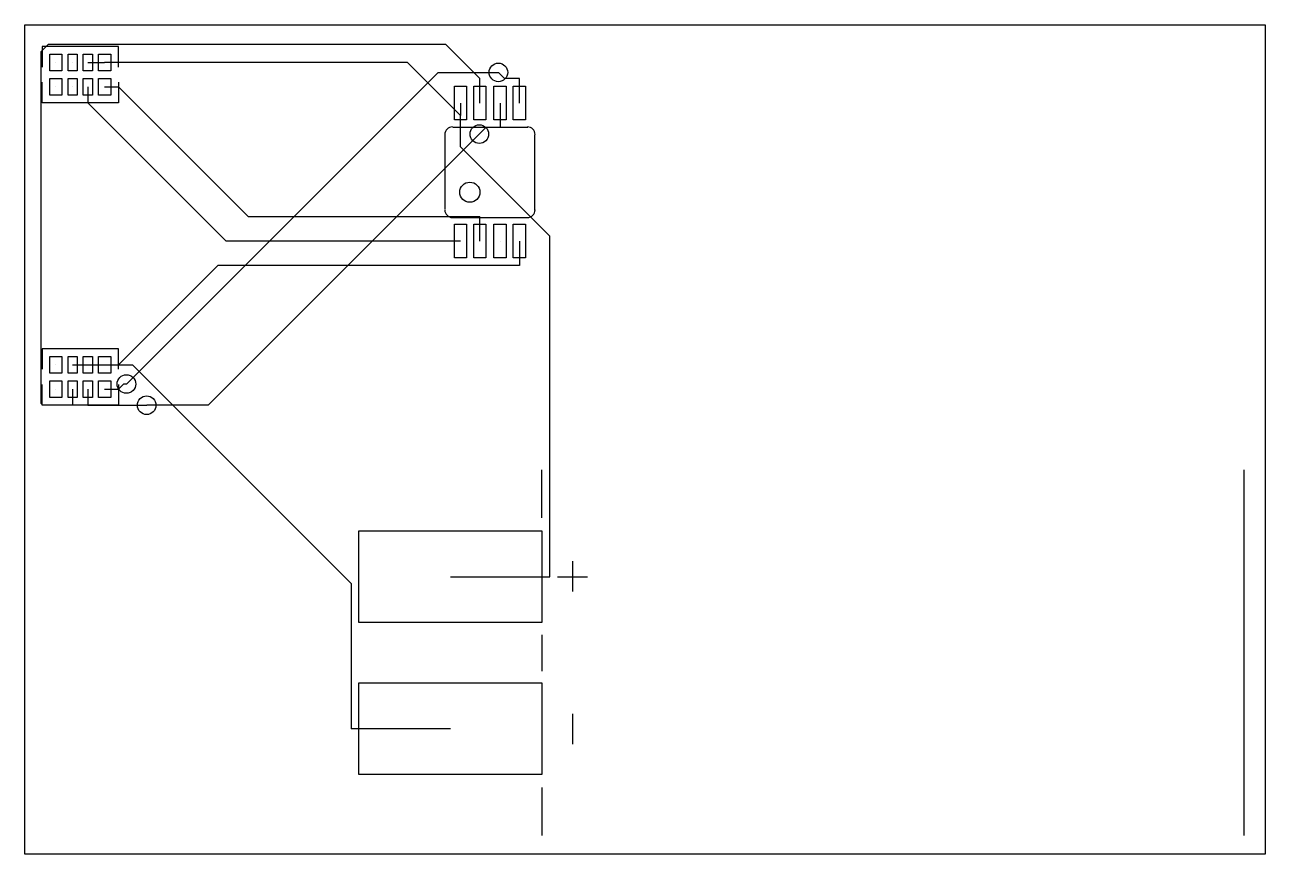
# Model space of a CAD drawing. Header units: millimetres. Extents: x 12.7 to 53.3, y -39.9 to -12.7.
import ezdxf

# ---------------------------------------------------------------- set-up
doc = ezdxf.new("R2010")
doc.units = ezdxf.units.MM

msp = doc.modelspace()

# ---------------------------------------------------------------- linework, layer by layer
for points in [[(12.7, -12.7), (53.34, -12.7), (53.34, -39.878), (12.7, -39.878), (12.7, -12.7)], [(13.516102, -14.209522), (13.516102, -13.659358), (13.915898, -13.659358), (13.915898, -14.209522)], [(14.11732, -14.209522), (14.11732, -13.659358), (14.417294, -13.659358), (14.417294, -14.209522)], [(14.61516, -14.209522), (14.61516, -13.659358), (14.915134, -13.659358), (14.915134, -14.209522)], [(15.116302, -14.209522), (15.116302, -13.659358), (15.516098, -13.659358), (15.516098, -14.209522)], [(13.516102, -15.007082), (13.516102, -14.456918), (13.915898, -14.456918), (13.915898, -15.007082)], [(14.11732, -15.007082), (14.11732, -14.456918), (14.417294, -14.456918), (14.417294, -15.007082)], [(14.61516, -15.007082), (14.61516, -14.456918), (14.915134, -14.456918), (14.915134, -15.007082)], [(15.116302, -15.007082), (15.116302, -14.456918), (15.516098, -14.456918), (15.516098, -15.007082)], [(26.77541, -14.71549), (27.17419, -14.71549), (27.17419, -15.81531), (26.77541, -15.81531)], [(27.41041, -14.71549), (27.80919, -14.71549), (27.80919, -15.81531), (27.41041, -15.81531)], [(28.07081, -14.71549), (28.46959, -14.71549), (28.46959, -15.81531), (28.07081, -15.81531)], [(28.70581, -14.71549), (29.10459, -14.71549), (29.10459, -15.81531), (28.70581, -15.81531)], [(26.77541, -19.23669), (27.17419, -19.23669), (27.17419, -20.33651), (26.77541, -20.33651)], [(27.41041, -19.23669), (27.80919, -19.23669), (27.80919, -20.33651), (27.41041, -20.33651)], [(28.07081, -19.23669), (28.46959, -19.23669), (28.46959, -20.33651), (28.07081, -20.33651)], [(28.70581, -19.23669), (29.10459, -19.23669), (29.10459, -20.33651), (28.70581, -20.33651)], [(13.516102, -24.115522), (13.516102, -23.565358), (13.915898, -23.565358), (13.915898, -24.115522)], [(14.11732, -24.115522), (14.11732, -23.565358), (14.417294, -23.565358), (14.417294, -24.115522)], [(14.61516, -24.115522), (14.61516, -23.565358), (14.915134, -23.565358), (14.915134, -24.115522)], [(15.116302, -24.115522), (15.116302, -23.565358), (15.516098, -23.565358), (15.516098, -24.115522)], [(13.516102, -24.913082), (13.516102, -24.362918), (13.915898, -24.362918), (13.915898, -24.913082)], [(14.11732, -24.913082), (14.11732, -24.362918), (14.417294, -24.362918), (14.417294, -24.913082)], [(14.61516, -24.913082), (14.61516, -24.362918), (14.915134, -24.362918), (14.915134, -24.913082)], [(15.116302, -24.913082), (15.116302, -24.362918), (15.516098, -24.362918), (15.516098, -24.913082)], [(23.64486, -32.28467), (23.64486, -29.28493), (29.64434, -29.28493), (29.64434, -32.28467)], [(23.64486, -37.26307), (23.64486, -34.26333), (29.64434, -34.26333), (29.64434, -37.26307)]]:
    msp.add_lwpolyline(points, close=True)
for points in [[(14.26718, -25.16632), (13.29436, -25.16632), (13.23594, -25.1079), (13.23594, -13.57122), (13.47216, -13.335), (26.4795, -13.335), (27.6098, -14.46276)], [(15.766034, -14.083284), (15.766034, -13.408152), (13.266166, -13.408152), (13.266166, -14.083284)], [(14.76502, -13.93444), (15.3162, -13.93444)], [(26.9748, -15.66926), (25.23998, -13.93444), (15.3162, -13.93444)], [(15.766034, -14.583156), (15.766034, -15.258288), (13.266166, -15.258288), (13.266166, -14.583156)], [(16.02994, -24.47036), (26.24328, -14.25956), (28.21686, -14.25956)], [(27.6098, -15.26794), (27.6098, -14.46276)], [(28.90774, -14.46276), (28.42006, -14.46276), (28.21686, -14.25956)], [(28.90774, -15.26794), (28.90774, -14.46276)], [(14.76502, -14.732), (14.76502, -15.26032)], [(15.3162, -14.732), (15.77086, -14.732)], [(15.77086, -14.732), (20.02282, -18.98396), (27.6098, -18.98396)], [(26.9748, -19.78914), (19.29384, -19.78914), (14.76502, -15.26032)], [(26.9748, -15.26794), (26.9748, -15.66926)], [(28.27274, -15.26794), (28.27274, -16.07058)], [(29.89834, -30.78734), (29.89834, -19.62404), (26.9748, -16.7005), (26.9748, -15.66926)], [(26.7208, -16.0528), (29.1846, -16.0528)], [(28.27274, -16.07058), (27.80284, -16.07058), (27.59202, -16.2814)], [(27.59202, -16.2814), (18.7071, -25.16632), (16.69288, -25.16632)], [(26.4668, -16.3068), (26.4668, -18.7452)], [(29.4132, -18.7706), (29.4132, -16.3068)], [(29.1846, -19.0246), (26.7208, -19.0246)], [(27.6098, -19.78914), (27.6098, -18.98396)], [(28.90774, -19.78914), (28.90774, -20.59178)], [(28.90774, -20.59178), (19.01952, -20.59178), (15.77086, -23.84044)], [(15.766034, -23.989284), (15.766034, -23.314152), (13.266166, -23.314152), (13.266166, -23.989284)], [(14.26718, -23.84044), (14.76502, -23.84044)], [(14.76502, -23.84044), (15.3162, -23.84044)], [(15.3162, -23.84044), (15.77086, -23.84044)], [(15.77086, -23.84044), (16.22806, -23.84044), (23.39086, -31.00324), (23.39086, -35.76574)], [(15.766034, -24.489156), (15.766034, -25.164288), (13.266166, -25.164288), (13.266166, -24.489156)], [(14.26718, -24.638), (14.26718, -25.16632)], [(14.76502, -24.638), (14.76502, -25.16632)], [(15.3162, -24.638), (15.77086, -24.638)], [(16.02994, -24.47036), (15.9385, -24.47036), (15.77086, -24.638)], [(14.76502, -25.16632), (16.69288, -25.16632)], [(29.6418, -28.8544), (29.6418, -27.2796)], [(52.6542, -39.2684), (52.6542, -27.2796)], [(30.6578, -31.2674), (30.6578, -30.2768)], [(26.6446, -30.78734), (29.89834, -30.78734)], [(30.1498, -30.7848), (31.1404, -30.7848)], [(29.6418, -32.6898), (29.6418, -33.8836)], [(30.6578, -36.2712), (30.6578, -35.2806)], [(26.6446, -35.76574), (23.39086, -35.76574)], [(29.6418, -37.6936), (29.6418, -39.2684)]]:
    msp.add_lwpolyline(points)
for centre, radius in [((13.716, -13.93444), 0.000254), ((14.267434, -13.93444), 0.000254), ((14.765274, -13.93444), 0.000254), ((15.3162, -13.93444), 0.000254), ((28.21686, -14.25956), 0.304999), ((13.716, -14.732), 0.000254), ((14.267434, -14.732), 0.000254), ((14.765274, -14.732), 0.000254), ((15.3162, -14.732), 0.000254), ((26.9748, -15.2654), 0.000254), ((27.6098, -15.2654), 0.000254), ((28.2702, -15.2654), 0.000254), ((28.9052, -15.2654), 0.000254), ((27.59202, -16.2814), 0.304999), ((27.2796, -18.1864), 0.3302), ((26.9748, -19.7866), 0.000254), ((27.6098, -19.7866), 0.000254), ((28.2702, -19.7866), 0.000254), ((28.9052, -19.7866), 0.000254), ((13.716, -23.84044), 0.000254), ((14.267434, -23.84044), 0.000254), ((14.765274, -23.84044), 0.000254), ((15.3162, -23.84044), 0.000254), ((16.02994, -24.47036), 0.304999), ((13.716, -24.638), 0.000254), ((14.267434, -24.638), 0.000254), ((14.765274, -24.638), 0.000254), ((15.3162, -24.638), 0.000254), ((16.69288, -25.16632), 0.304999), ((26.6446, -30.7848), 0.000254), ((26.6446, -35.7632), 0.000254)]:
    msp.add_circle(centre, radius)
for centre, start, end in [((26.709929, -16.295929), 90, 180.0174709), ((29.170071, -16.295929), 359.9825291, 90), ((26.709929, -18.766053), 179.9883519, 270), ((29.170071, -18.766053), 270, 0.0116481)]:
    msp.add_arc(centre, 0.249936, start, end)

doc.saveas('drawing.dxf')
